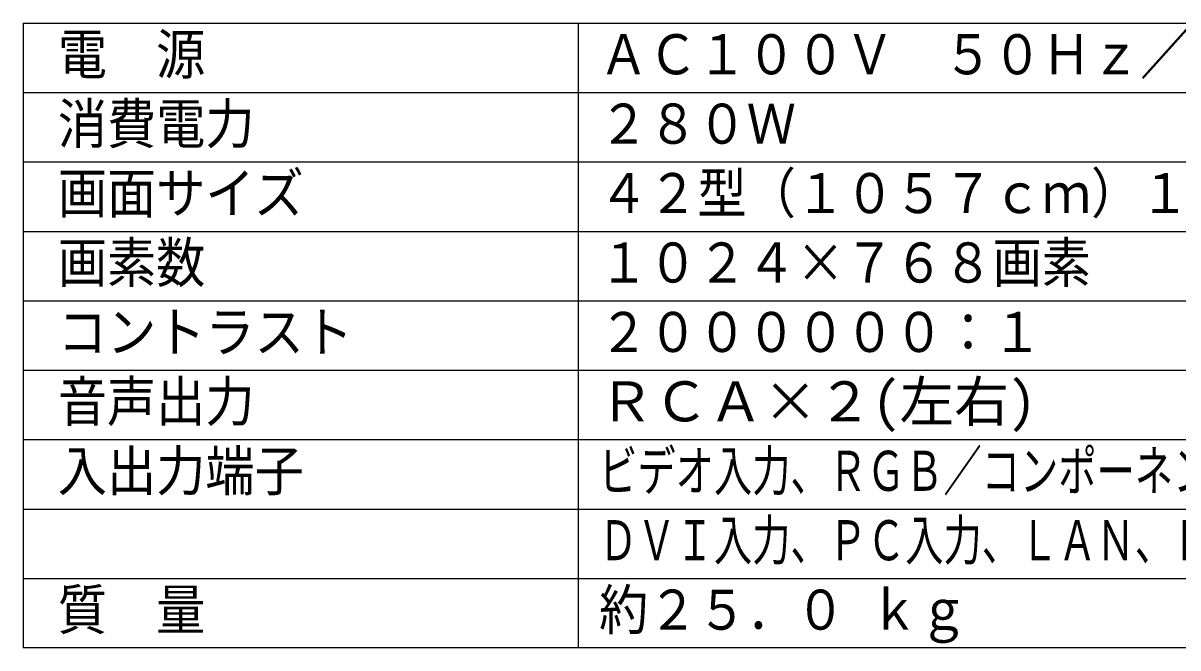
# Model space of a CAD drawing. Units: millimetres, scale not verified. Extents: x -63 to 63, y -57 to 57.
# Drawn here: x -62.5 to 20.7, y -56.5 to -11.5 of the extents above; entities that cross this region are included whole.
import ezdxf
from ezdxf.enums import TextEntityAlignment as Align

# ---------------------------------------------------------------- set-up
doc = ezdxf.new("R2010")
doc.units = ezdxf.units.MM
doc.header["$LTSCALE"] = 0.190236
doc.layers.add('0-0_MOJI1', color=2, linetype='Continuous')
doc.layers.add('0-3_WAKU', color=3, linetype='Continuous')
doc.styles.add('ＭＳ ゴシック', font='')
doc.styles.get('ＭＳ ゴシック').set_extended_font_data('MS Gothic')

msp = doc.modelspace()

# ---------------------------------------------------------------- linework, layer by layer
at = {"layer": '0-3_WAKU', "color": 4}
for p, q in [((-62.5001, -11.5), (62.5001, -11.5)), ((-62.5001, -11.5), (-62.5001, -56.5001)), ((-22.5, -11.5), (-22.5, -56.5001)), ((62.5001, -56.5001), (-62.5001, -56.5001))]:
    msp.add_line(p, q, dxfattribs=at)
at = {"layer": '0-3_WAKU', "color": 1}
for p, q in [((-62.5001, -16.5), (62.5001, -16.5)), ((-62.5001, -21.5), (62.5001, -21.5)), ((-62.5001, -26.5), (62.5001, -26.5)), ((-62.5001, -31.5001), (62.5001, -31.5001)), ((-62.5001, -36.5001), (62.5001, -36.5001)), ((-62.5001, -41.5001), (62.5001, -41.5001)), ((-62.5001, -46.5001), (62.5001, -46.5001)), ((-62.5001, -51.5001), (62.5001, -51.5001))]:
    msp.add_line(p, q, dxfattribs=at)

# ---------------------------------------------------------------- texts
at = {"layer": '0-0_MOJI1', "style": 'ＭＳ ゴシック'}
for s, height, width, p in [('電  源', 2.887, 0.9, (-60.0001, -16.0551)), ('ＡＣ１００Ｖ\u3000５０Ｈｚ／６０Ｈｚ', 2.887, 0.9, (-21, -16.0551)), ('消費電力', 2.887, 0.9, (-60.0001, -21.0552)), ('２８０Ｗ', 2.887, 0.9, (-21, -21.0552)), ('画面サイズ', 2.887, 0.9, (-60.0001, -26.0552)), ('４２型（１０５７ｃｍ）１６：９', 2.887, 0.9, (-21, -26.0552)), ('画素数', 2.887, 0.9, (-60.0001, -31.0552)), ('１０２４×７６８画素', 2.887, 0.9, (-21, -31.0552)), ('コントラスト', 2.887, 0.9, (-60.0001, -36.0552)), ('２００００００：１', 2.887, 0.9, (-21, -36.0552)), ('音声出力', 2.887, 0.9, (-60.0001, -41.0552)), ('入出力端子', 2.887, 0.9, (-60.0001, -46.0552)), ('ビデオ入力、ＲＧＢ／コンポーネントビデオ入力、ＨＤＭＩ入力', 2.887, 0.7, (-21, -46.0552)), ('ＤＶＩ入力、ＰＣ入力、ＬＡＮ、ＲＳ２３２Ｃ、スロット２．０', 2.887, 0.7, (-21, -51.0552)), ('質\u3000量', 2.887, 0.9, (-60.0001, -56.0552)), ('約２５．０ ｋｇ', 2.886, 0.9, (-21, -56.0552))]:
    msp.add_text(s, height=height, dxfattribs=dict(at, width=width)).set_placement(p, align=Align.BOTTOM_LEFT)
msp.add_text('ＲＣＡ×２(左右)', height=2.887, dxfattribs=at).set_placement((-21, -41.0552), align=Align.BOTTOM_LEFT)

doc.saveas('drawing.dxf')
